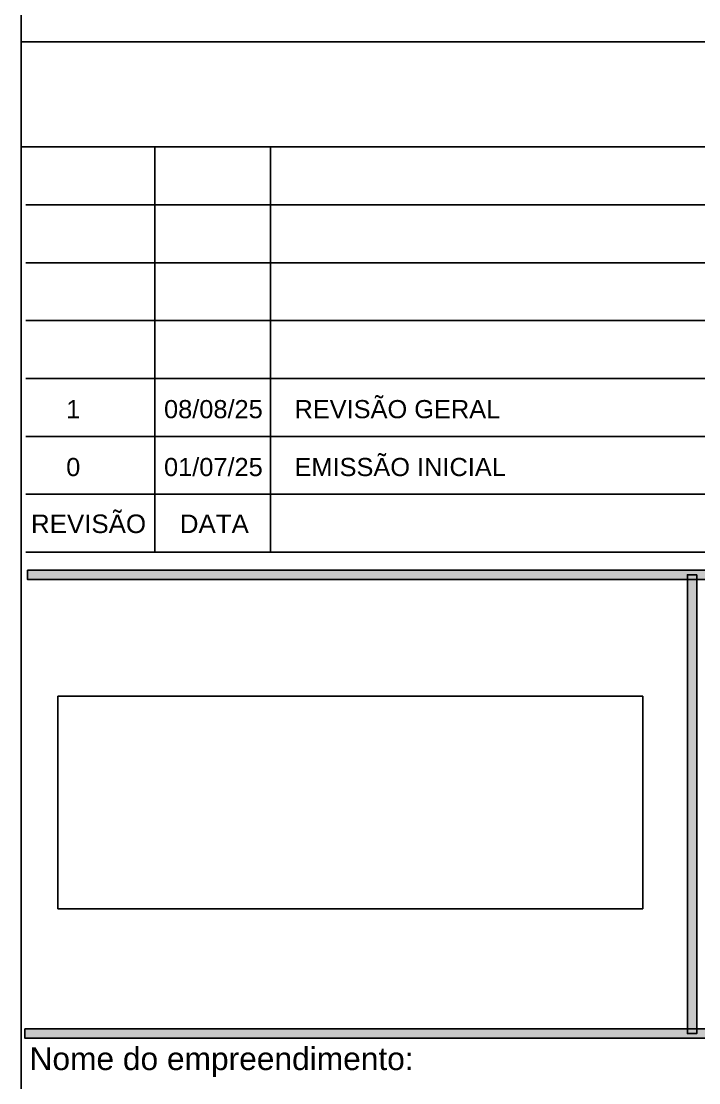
# Model space of a CAD drawing. Extents: x 0 to 13080, y 0 to 6750.
# Drawn here: x 11692 to 12252, y 889 to 1766 of the extents above; entities that cross this region are included whole.
import ezdxf

# ---------------------------------------------------------------- set-up
doc = ezdxf.new("R2010")
doc.units = 0
doc.header["$MEASUREMENT"] = 0
doc.layers.get('0').update_dxf_attribs({"linetype": 'CONTINUOUS'})
for name, color, linetype in [('MTH-226', 6, 'CONTINUOUS'), ('MTH-230', 1, 'CONTINUOUS'), ('MTH-CARIMBO-TXT2', 1, 'CONTINUOUS'), ('MTH-CARIMBOEFORMATO', 1, 'CONTINUOUS'), ('MTH-PILAR-SEGUE', 5, 'CONTINUOUS'), ('MTH-TXT-NOTAS', 3, 'CONTINUOUS')]:
    doc.layers.add(name, color=color, linetype=linetype)
doc.styles.add('TQS_ARIAL', font='arial.ttf')
picture_1 = doc.add_image_def('image1.bmp', size_in_pixel=(1014, 369))

msp = doc.modelspace()

# ---------------------------------------------------------------- linework, layer by layer
at = {"layer": 'MTH-226', "linetype": 'Continuous'}
for p, q in [((11692.499993, 1749.102719), (13004.999993, 1749.102719)), ((11692.5, 1749.102719), (13005, 1749.102719))]:
    msp.add_line(p, q, dxfattribs=at)
at = {"layer": 'MTH-230', "linetype": 'Continuous'}
for q in [(11692.499993, 6675), (11692.499993, 1749.102719)]:
    msp.add_line((11692.499993, 75), q, dxfattribs=at)
at = {"layer": 'MTH-CARIMBO-TXT2', "linetype": 'Continuous'}
for points in [[(11697.598624, 1312.321906), (11697.598624, 1304.628501), (13004.999993, 1304.628501), (13004.999993, 1312.321906), (11697.598624, 1312.321906)], [(12250.647747, 1308.475203), (12242.954342, 1308.475203), (12242.954342, 929.367955), (12250.647747, 929.367955), (12250.647747, 1308.475203)], [(13005.016555, 925.521253), (13005.016555, 933.214657), (11695.513238, 933.214657), (11695.513238, 925.521253), (13005.016555, 925.521253)]]:
    msp.add_lwpolyline(points, dxfattribs=at)
for points in [[(11697.598624, 1312.321906), (11697.598624, 1304.628501), (13004.999993, 1304.628501)], [(11697.598624, 1312.321906), (13004.999993, 1304.628501), (13004.999993, 1312.321906)], [(11697.598624, 1312.321906), (13004.999993, 1312.321906), (11697.598624, 1312.321906)], [(12250.647747, 1308.475203), (12242.954342, 1308.475203), (12242.954342, 929.367955)], [(12250.647747, 1308.475203), (12242.954342, 929.367955), (12250.647747, 929.367955)], [(12250.647747, 1308.475203), (12250.647747, 929.367955), (12250.647747, 1308.475203)], [(13005.016555, 925.521253), (13005.016555, 933.214657), (11695.513238, 933.214657)], [(13005.016555, 925.521253), (11695.513238, 933.214657), (11695.513238, 925.521253)], [(13005.016555, 925.521253), (11695.513238, 925.521253), (13005.016555, 925.521253)]]:
    msp.add_solid(points, dxfattribs=at)
at = {"layer": 'MTH-CARIMBOEFORMATO', "linetype": 'Continuous'}
for p, q in [((11802.850945, 1662.10265), (11802.850945, 1327.234013)), ((11898.527698, 1662.10265), (11898.527698, 1327.234013)), ((11898.527698, 1327.234013), (11898.527698, 1662.10265)), ((11696.210149, 1614.264273), (13004.999993, 1614.264273)), ((11696.210149, 1566.425897), (13004.999993, 1566.425897)), ((11696.210149, 1518.58752), (13004.999993, 1518.58752)), ((11696.210149, 1470.749143), (13004.999993, 1470.749143)), ((11696.210149, 1422.910766), (11898.527698, 1422.910766)), ((11898.527698, 1422.910766), (13005.016555, 1422.910766)), ((11696.210149, 1375.07239), (11898.527698, 1375.07239)), ((11898.527698, 1375.07239), (13005.016555, 1375.07239)), ((11696.210149, 1327.234013), (11898.527698, 1327.234013)), ((11898.527698, 1327.234013), (13005.016555, 1327.234013))]:
    msp.add_line(p, q, dxfattribs=at)
at = {"layer": 'MTH-PILAR-SEGUE', "linetype": 'Continuous'}
msp.add_line((11692.499993, 1662.10265), (13004.999993, 1662.10265), dxfattribs=at)

# ---------------------------------------------------------------- texts
at = {"layer": 'MTH-TXT-NOTAS', "linetype": 'Continuous', "style": 'TQS_ARIAL'}
for s, height, p in [('REVISÃO GERAL', 15, (11918.26429, 1437.910766)), ('1', 15, (11729.654422, 1437.910766)), ('08/08/25', 15, (11810.486599, 1437.910766)), ('0', 15, (11729.654422, 1390.07239)), ('01/07/25', 15, (11810.486599, 1390.07239)), ('EMISSÃO INICIAL', 15, (11918.26429, 1390.07239)), ('REVISÃO', 15.308281, (11700.580783, 1342.996056)), ('DATA', 15.308281, (11823.52243, 1342.996056)), ('Nome do empreendimento:', 18.75, (11699.351552, 899.185658))]:
    msp.add_text(s, height=height, dxfattribs=at).set_placement(p)

# ---------------------------------------------------------------- pictures from other files: only their frames are drawn
at = {"linetype": 'Continuous'}
image = msp.add_image(picture_1, insert=(11722.614298, 1032.389474), size_in_units=(483.422438, 175.92), dxfattribs=at)
image.dxf.flags = 7

doc.saveas('drawing.dxf')
